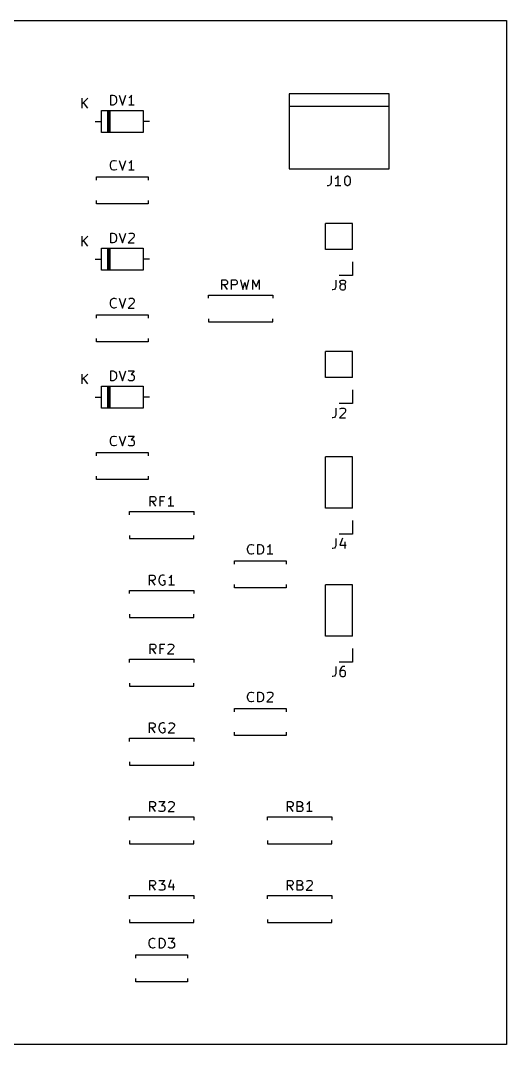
# Model space of a CAD drawing. Extents: x 20 to 124, y -124 to -20.
# Drawn here: x 74.7 to 124, y -124 to -20 of the extents above; entities that cross this region are included whole.
import ezdxf

# ---------------------------------------------------------------- set-up
doc = ezdxf.new("R2010")
doc.units = 0
doc.layers.add('LYELLOW', color=51, linetype='CONTINUOUS')
doc.layers.add('WHITE', color=7, linetype='CONTINUOUS')

msp = doc.modelspace()

# ---------------------------------------------------------------- linework, layer by layer
at = {"layer": 'LYELLOW', "linetype": 'CONTINUOUS'}
for p, q in [((80.928095, -28.904819), (80.928095, -27.904819)), ((81.499523, -27.904819), (80.928095, -28.476247)), ((83.833333, -28.584819), (83.833333, -27.584819)), ((83.833333, -27.584819), (84.071428, -27.584819)), ((84.071428, -27.584819), (84.214285, -27.632438)), ((84.214285, -27.632438), (84.309523, -27.727676)), ((84.309523, -27.727676), (84.357142, -27.822914)), ((84.357142, -27.822914), (84.404761, -28.01339)), ((84.404761, -28.01339), (84.404761, -28.156247)), ((84.690476, -27.584819), (85.023809, -28.584819)), ((85.023809, -28.584819), (85.357142, -27.584819)), ((85.738095, -27.822914), (85.642857, -27.870533)), ((85.833333, -27.727676), (85.738095, -27.822914)), ((85.928571, -27.584819), (85.833333, -27.727676)), ((85.928571, -28.584819), (85.928571, -27.584819)), ((101.92, -27.44), (101.92, -35.06)), ((112.08, -27.44), (101.92, -27.44)), ((112.08, -35.06), (112.08, -27.44)), ((81.499523, -28.904819), (81.070952, -28.33339)), ((84.071428, -28.584819), (83.833333, -28.584819)), ((84.214285, -28.5372), (84.071428, -28.584819)), ((84.309523, -28.441961), (84.214285, -28.5372)), ((84.357142, -28.346723), (84.309523, -28.441961)), ((84.404761, -28.156247), (84.357142, -28.346723)), ((86.214285, -28.584819), (85.642857, -28.584819)), ((101.92, -28.71), (112.08, -28.71)), ((82.88, -29.13), (87.12, -29.13)), ((82.88, -31.37), (82.88, -29.13)), ((83.48, -29.13), (83.48, -31.37)), ((83.6, -29.13), (83.6, -31.37)), ((83.72, -29.13), (83.72, -31.37)), ((87.12, -29.13), (87.12, -31.37)), ((82.23, -30.25), (82.88, -30.25)), ((87.77, -30.25), (87.12, -30.25)), ((87.12, -31.37), (82.88, -31.37)), ((83.880952, -34.347676), (83.97619, -34.252438)), ((83.97619, -34.252438), (84.119047, -34.204819)), ((84.119047, -34.204819), (84.214285, -34.204819)), ((84.214285, -34.204819), (84.357142, -34.252438)), ((84.357142, -34.252438), (84.404761, -34.300057)), ((84.690476, -34.204819), (85.023809, -35.204819)), ((85.023809, -35.204819), (85.357142, -34.204819)), ((85.928571, -34.204819), (85.833333, -34.347676)), ((85.928571, -35.204819), (85.928571, -34.204819)), ((83.785714, -34.63339), (83.833333, -34.442914)), ((83.785714, -34.776247), (83.785714, -34.63339)), ((83.833333, -34.966723), (83.785714, -34.776247)), ((83.833333, -34.442914), (83.880952, -34.347676)), ((83.880952, -35.061961), (83.833333, -34.966723)), ((83.97619, -35.1572), (83.880952, -35.061961)), ((84.119047, -35.204819), (83.97619, -35.1572)), ((84.214285, -35.204819), (84.119047, -35.204819)), ((84.357142, -35.1572), (84.214285, -35.204819)), ((84.404761, -35.10958), (84.357142, -35.1572)), ((85.738095, -34.442914), (85.642857, -34.490533)), ((86.214285, -35.204819), (85.642857, -35.204819)), ((85.833333, -34.347676), (85.738095, -34.442914)), ((101.92, -35.06), (112.08, -35.06)), ((82.38, -35.88), (87.62, -35.88)), ((82.38, -36.217), (82.38, -35.88)), ((87.62, -35.88), (87.62, -36.217)), ((106.190476, -35.784819), (106.190476, -36.499104)), ((106.714286, -36.022914), (106.619048, -36.070533)), ((106.809524, -35.927676), (106.714286, -36.022914)), ((106.904762, -35.784819), (106.809524, -35.927676)), ((106.904762, -36.784819), (106.904762, -35.784819)), ((107.571429, -36.165771), (107.619048, -35.975295)), ((107.571429, -36.403866), (107.571429, -36.165771)), ((107.619048, -35.975295), (107.666667, -35.880057)), ((107.666667, -35.880057), (107.714286, -35.832438)), ((107.714286, -35.832438), (107.809524, -35.784819)), ((107.809524, -35.784819), (107.904762, -35.784819)), ((107.904762, -35.784819), (108, -35.832438)), ((108, -35.832438), (108.047619, -35.880057)), ((108.047619, -35.880057), (108.095238, -35.975295)), ((108.095238, -35.975295), (108.142857, -36.165771)), ((108.142857, -36.165771), (108.142857, -36.403866)), ((105.904762, -36.784819), (105.809524, -36.784819)), ((106.047619, -36.7372), (105.904762, -36.784819)), ((106.142857, -36.641961), (106.047619, -36.7372)), ((106.190476, -36.499104), (106.142857, -36.641961)), ((107.190476, -36.784819), (106.619048, -36.784819)), ((107.619048, -36.594342), (107.571429, -36.403866)), ((107.666667, -36.68958), (107.619048, -36.594342)), ((107.714286, -36.7372), (107.666667, -36.68958)), ((107.809524, -36.784819), (107.714286, -36.7372)), ((107.904762, -36.784819), (107.809524, -36.784819)), ((108, -36.7372), (107.904762, -36.784819)), ((108.047619, -36.68958), (108, -36.7372)), ((108.095238, -36.594342), (108.047619, -36.68958)), ((108.142857, -36.403866), (108.095238, -36.594342)), ((82.38, -38.62), (82.38, -38.283)), ((87.62, -38.283), (87.62, -38.62)), ((87.62, -38.62), (82.38, -38.62)), ((83.833333, -42.584819), (83.833333, -41.584819)), ((83.833333, -41.584819), (84.071428, -41.584819)), ((84.071428, -41.584819), (84.214285, -41.632438)), ((84.690476, -41.584819), (85.023809, -42.584819)), ((85.023809, -42.584819), (85.357142, -41.584819)), ((85.690476, -41.632438), (85.785714, -41.584819)), ((85.785714, -41.584819), (86.023809, -41.584819)), ((86.023809, -41.584819), (86.119047, -41.632438)), ((105.62, -43.255), (105.62, -40.605)), ((108.38, -40.605), (105.62, -40.605)), ((108.38, -43.255), (108.38, -40.605)), ((80.928095, -42.904819), (80.928095, -41.904819)), ((81.499523, -41.904819), (80.928095, -42.476247)), ((81.499523, -42.904819), (81.070952, -42.33339)), ((84.071428, -42.584819), (83.833333, -42.584819)), ((84.214285, -42.5372), (84.071428, -42.584819)), ((84.214285, -41.632438), (84.309523, -41.727676)), ((84.309523, -42.441961), (84.214285, -42.5372)), ((84.309523, -41.727676), (84.357142, -41.822914)), ((84.357142, -42.346723), (84.309523, -42.441961)), ((84.357142, -41.822914), (84.404761, -42.01339)), ((84.404761, -42.156247), (84.357142, -42.346723)), ((84.404761, -42.01339), (84.404761, -42.156247)), ((86.166666, -42.01339), (85.595238, -42.584819)), ((85.595238, -42.584819), (86.214285, -42.584819)), ((85.642857, -41.680057), (85.690476, -41.632438)), ((86.119047, -41.632438), (86.166666, -41.680057)), ((86.166666, -41.680057), (86.214285, -41.775295)), ((86.214285, -41.870533), (86.166666, -42.01339)), ((86.214285, -41.775295), (86.214285, -41.870533)), ((82.88, -43.13), (87.12, -43.13)), ((82.88, -45.37), (82.88, -43.13)), ((83.48, -43.13), (83.48, -45.37)), ((83.6, -43.13), (83.6, -45.37)), ((83.72, -43.13), (83.72, -45.37)), ((87.12, -43.13), (87.12, -45.37)), ((108.38, -43.255), (105.62, -43.255)), ((82.23, -44.25), (82.88, -44.25)), ((87.77, -44.25), (87.12, -44.25)), ((108.38, -44.525), (108.38, -45.905)), ((87.12, -45.37), (82.88, -45.37)), ((95.095238, -47.334819), (95.095238, -46.334819)), ((95.095238, -46.334819), (95.47619, -46.334819)), ((95.47619, -46.334819), (95.571428, -46.382438)), ((95.571428, -46.382438), (95.619047, -46.430057)), ((95.619047, -46.76339), (95.571428, -46.811009)), ((95.619047, -46.430057), (95.666666, -46.525295)), ((95.666666, -46.668152), (95.619047, -46.76339)), ((95.666666, -46.525295), (95.666666, -46.668152)), ((96.095238, -47.334819), (96.095238, -46.334819)), ((96.095238, -46.334819), (96.47619, -46.334819)), ((96.47619, -46.334819), (96.571428, -46.382438)), ((96.571428, -46.382438), (96.619047, -46.430057)), ((96.619047, -46.76339), (96.571428, -46.811009)), ((96.619047, -46.430057), (96.666666, -46.525295)), ((96.666666, -46.668152), (96.619047, -46.76339)), ((96.666666, -46.525295), (96.666666, -46.668152)), ((97, -46.334819), (97.238095, -47.334819)), ((97.238095, -47.334819), (97.428571, -46.620533)), ((97.428571, -46.620533), (97.619047, -47.334819)), ((97.619047, -47.334819), (97.857143, -46.334819)), ((98.238095, -47.334819), (98.238095, -46.334819)), ((98.238095, -46.334819), (98.571428, -47.049104)), ((98.571428, -47.049104), (98.904761, -46.334819)), ((98.904761, -46.334819), (98.904761, -47.334819)), ((106.666666, -46.359819), (106.666666, -47.074104)), ((108.38, -45.905), (107, -45.905)), ((107.095238, -46.550295), (107.142857, -46.455057)), ((107.095238, -46.597914), (107.095238, -46.550295)), ((107.142857, -46.693152), (107.095238, -46.597914)), ((107.142857, -46.455057), (107.190476, -46.407438)), ((107.190476, -46.740771), (107.142857, -46.693152)), ((107.190476, -46.407438), (107.285714, -46.359819)), ((107.285714, -46.78839), (107.190476, -46.740771)), ((107.285714, -46.78839), (107.190476, -46.836009)), ((107.285714, -46.359819), (107.47619, -46.359819)), ((107.47619, -46.78839), (107.285714, -46.78839)), ((107.47619, -46.359819), (107.571428, -46.407438)), ((107.571428, -46.740771), (107.47619, -46.78839)), ((107.571428, -46.836009), (107.47619, -46.78839)), ((107.571428, -46.407438), (107.619047, -46.455057)), ((107.619047, -46.693152), (107.571428, -46.740771)), ((107.619047, -46.455057), (107.666666, -46.550295)), ((107.666666, -46.597914), (107.619047, -46.693152)), ((107.666666, -46.550295), (107.666666, -46.597914)), ((95.47619, -46.858628), (95.095238, -46.858628)), ((95.666666, -47.334819), (95.333333, -46.858628)), ((95.571428, -46.811009), (95.47619, -46.858628)), ((96.47619, -46.858628), (96.095238, -46.858628)), ((96.571428, -46.811009), (96.47619, -46.858628)), ((106.380952, -47.359819), (106.285714, -47.359819)), ((106.523809, -47.3122), (106.380952, -47.359819)), ((106.619047, -47.216961), (106.523809, -47.3122)), ((106.666666, -47.074104), (106.619047, -47.216961)), ((107.142857, -46.883628), (107.095238, -46.978866)), ((107.095238, -46.978866), (107.095238, -47.169342)), ((107.095238, -47.169342), (107.142857, -47.26458)), ((107.190476, -46.836009), (107.142857, -46.883628)), ((107.142857, -47.26458), (107.190476, -47.3122)), ((107.190476, -47.3122), (107.285714, -47.359819)), ((107.285714, -47.359819), (107.47619, -47.359819)), ((107.47619, -47.359819), (107.571428, -47.3122)), ((107.619047, -46.883628), (107.571428, -46.836009)), ((107.571428, -47.3122), (107.619047, -47.26458)), ((107.666666, -46.978866), (107.619047, -46.883628)), ((107.619047, -47.26458), (107.666666, -47.169342)), ((107.666666, -47.169342), (107.666666, -46.978866)), ((83.785714, -48.63339), (83.833333, -48.442914)), ((83.785714, -48.776247), (83.785714, -48.63339)), ((83.833333, -48.966723), (83.785714, -48.776247)), ((83.833333, -48.442914), (83.880952, -48.347676)), ((83.880952, -48.347676), (83.97619, -48.252438)), ((83.97619, -48.252438), (84.119047, -48.204819)), ((84.119047, -48.204819), (84.214285, -48.204819)), ((84.214285, -48.204819), (84.357142, -48.252438)), ((84.357142, -48.252438), (84.404761, -48.300057)), ((84.690476, -48.204819), (85.023809, -49.204819)), ((85.023809, -49.204819), (85.357142, -48.204819)), ((86.166666, -48.63339), (85.595238, -49.204819)), ((85.642857, -48.300057), (85.690476, -48.252438)), ((85.690476, -48.252438), (85.785714, -48.204819)), ((85.785714, -48.204819), (86.023809, -48.204819)), ((86.023809, -48.204819), (86.119047, -48.252438)), ((86.119047, -48.252438), (86.166666, -48.300057)), ((86.166666, -48.300057), (86.214285, -48.395295)), ((86.214285, -48.490533), (86.166666, -48.63339)), ((86.214285, -48.395295), (86.214285, -48.490533)), ((93.73, -47.88), (100.27, -47.88)), ((93.73, -48.21), (93.73, -47.88)), ((100.27, -47.88), (100.27, -48.21)), ((82.38, -49.88), (87.62, -49.88)), ((82.38, -50.217), (82.38, -49.88)), ((83.880952, -49.061961), (83.833333, -48.966723)), ((83.97619, -49.1572), (83.880952, -49.061961)), ((84.119047, -49.204819), (83.97619, -49.1572)), ((84.214285, -49.204819), (84.119047, -49.204819)), ((84.357142, -49.1572), (84.214285, -49.204819)), ((84.404761, -49.10958), (84.357142, -49.1572)), ((85.595238, -49.204819), (86.214285, -49.204819)), ((87.62, -49.88), (87.62, -50.217)), ((93.73, -50.29), (93.73, -50.62)), ((93.73, -50.62), (100.27, -50.62)), ((100.27, -50.62), (100.27, -50.29)), ((82.38, -52.62), (82.38, -52.283)), ((87.62, -52.62), (82.38, -52.62)), ((87.62, -52.283), (87.62, -52.62)), ((105.62, -56.255), (105.62, -53.605)), ((108.38, -53.605), (105.62, -53.605)), ((108.38, -56.255), (108.38, -53.605)), ((80.928095, -56.904819), (80.928095, -55.904819)), ((81.499523, -55.904819), (80.928095, -56.476247)), ((83.833333, -56.584819), (83.833333, -55.584819)), ((83.833333, -55.584819), (84.071428, -55.584819)), ((84.071428, -55.584819), (84.214285, -55.632438)), ((84.214285, -55.632438), (84.309523, -55.727676)), ((84.309523, -55.727676), (84.357142, -55.822914)), ((84.357142, -55.822914), (84.404761, -56.01339)), ((84.404761, -56.156247), (84.357142, -56.346723)), ((84.404761, -56.01339), (84.404761, -56.156247)), ((84.690476, -55.584819), (85.023809, -56.584819)), ((85.023809, -56.584819), (85.357142, -55.584819)), ((85.595238, -55.584819), (86.214285, -55.584819)), ((86.214285, -55.584819), (85.880952, -55.965771)), ((85.880952, -55.965771), (86.023809, -55.965771)), ((86.023809, -55.965771), (86.119047, -56.01339)), ((86.119047, -56.01339), (86.166666, -56.061009)), ((86.166666, -56.061009), (86.214285, -56.156247)), ((86.214285, -56.156247), (86.214285, -56.394342)), ((81.499523, -56.904819), (81.070952, -56.33339)), ((82.88, -57.13), (87.12, -57.13)), ((82.88, -59.37), (82.88, -57.13)), ((83.48, -57.13), (83.48, -59.37)), ((83.6, -57.13), (83.6, -59.37)), ((83.72, -57.13), (83.72, -59.37)), ((84.071428, -56.584819), (83.833333, -56.584819)), ((84.214285, -56.5372), (84.071428, -56.584819)), ((84.309523, -56.441961), (84.214285, -56.5372)), ((84.357142, -56.346723), (84.309523, -56.441961)), ((85.642857, -56.5372), (85.595238, -56.48958)), ((85.738095, -56.584819), (85.642857, -56.5372)), ((86.023809, -56.584819), (85.738095, -56.584819)), ((86.119047, -56.5372), (86.023809, -56.584819)), ((86.166666, -56.48958), (86.119047, -56.5372)), ((86.214285, -56.394342), (86.166666, -56.48958)), ((87.12, -57.13), (87.12, -59.37)), ((108.38, -56.255), (105.62, -56.255)), ((108.38, -57.525), (108.38, -58.905)), ((82.23, -58.25), (82.88, -58.25)), ((87.77, -58.25), (87.12, -58.25)), ((108.38, -58.905), (107, -58.905)), ((87.12, -59.37), (82.88, -59.37)), ((106.523809, -60.3122), (106.380952, -60.359819)), ((106.619047, -60.216961), (106.523809, -60.3122)), ((106.666666, -60.074104), (106.619047, -60.216961)), ((106.666666, -59.359819), (106.666666, -60.074104)), ((107.619047, -59.78839), (107.047619, -60.359819)), ((107.095238, -59.455057), (107.142857, -59.407438)), ((107.142857, -59.407438), (107.238095, -59.359819)), ((107.238095, -59.359819), (107.47619, -59.359819)), ((107.47619, -59.359819), (107.571428, -59.407438)), ((107.571428, -59.407438), (107.619047, -59.455057)), ((107.619047, -59.455057), (107.666666, -59.550295)), ((107.666666, -59.645533), (107.619047, -59.78839)), ((107.666666, -59.550295), (107.666666, -59.645533)), ((106.380952, -60.359819), (106.285714, -60.359819)), ((107.047619, -60.359819), (107.666666, -60.359819)), ((83.833333, -62.442914), (83.880952, -62.347676)), ((83.880952, -62.347676), (83.97619, -62.252438)), ((83.97619, -62.252438), (84.119047, -62.204819)), ((84.119047, -62.204819), (84.214285, -62.204819)), ((84.214285, -62.204819), (84.357142, -62.252438)), ((84.357142, -62.252438), (84.404761, -62.300057)), ((84.690476, -62.204819), (85.023809, -63.204819)), ((85.023809, -63.204819), (85.357142, -62.204819)), ((85.595238, -62.204819), (86.214285, -62.204819)), ((86.214285, -62.204819), (85.880952, -62.585771)), ((83.785714, -62.63339), (83.833333, -62.442914)), ((83.785714, -62.776247), (83.785714, -62.63339)), ((83.833333, -62.966723), (83.785714, -62.776247)), ((83.880952, -63.061961), (83.833333, -62.966723)), ((83.97619, -63.1572), (83.880952, -63.061961)), ((84.119047, -63.204819), (83.97619, -63.1572)), ((84.214285, -63.204819), (84.119047, -63.204819)), ((84.357142, -63.1572), (84.214285, -63.204819)), ((84.404761, -63.10958), (84.357142, -63.1572)), ((85.642857, -63.1572), (85.595238, -63.10958)), ((85.738095, -63.204819), (85.642857, -63.1572)), ((86.023809, -63.204819), (85.738095, -63.204819)), ((85.880952, -62.585771), (86.023809, -62.585771)), ((86.023809, -62.585771), (86.119047, -62.63339)), ((86.119047, -63.1572), (86.023809, -63.204819)), ((86.119047, -62.63339), (86.166666, -62.681009)), ((86.166666, -63.10958), (86.119047, -63.1572)), ((86.166666, -62.681009), (86.214285, -62.776247)), ((86.214285, -63.014342), (86.166666, -63.10958)), ((86.214285, -62.776247), (86.214285, -63.014342)), ((82.38, -63.88), (87.62, -63.88)), ((82.38, -64.217), (82.38, -63.88)), ((87.62, -63.88), (87.62, -64.217)), ((105.62, -69.52), (105.62, -64.33)), ((108.38, -64.33), (105.62, -64.33)), ((108.38, -69.52), (108.38, -64.33)), ((82.38, -66.62), (82.38, -66.283)), ((87.62, -66.283), (87.62, -66.62)), ((87.62, -66.62), (82.38, -66.62)), ((87.833333, -69.334819), (87.833333, -68.334819)), ((87.833333, -68.334819), (88.214285, -68.334819)), ((88.214285, -68.334819), (88.309523, -68.382438)), ((88.309523, -68.382438), (88.357142, -68.430057)), ((88.357142, -68.430057), (88.404761, -68.525295)), ((88.404761, -68.525295), (88.404761, -68.668152)), ((88.833333, -69.334819), (88.833333, -68.334819)), ((88.833333, -68.334819), (89.309523, -68.334819)), ((89.738095, -68.572914), (89.642857, -68.620533)), ((89.833333, -68.477676), (89.738095, -68.572914)), ((89.928571, -68.334819), (89.833333, -68.477676)), ((89.928571, -69.334819), (89.928571, -68.334819)), ((88.214285, -68.858628), (87.833333, -68.858628)), ((88.404761, -69.334819), (88.071428, -68.858628)), ((88.309523, -68.811009), (88.214285, -68.858628)), ((88.357142, -68.76339), (88.309523, -68.811009)), ((88.404761, -68.668152), (88.357142, -68.76339)), ((89.166666, -68.811009), (88.833333, -68.811009)), ((90.214285, -69.334819), (89.642857, -69.334819)), ((108.38, -69.52), (105.62, -69.52)), ((85.73, -69.88), (92.27, -69.88)), ((85.73, -70.21), (85.73, -69.88)), ((92.27, -69.88), (92.27, -70.21)), ((108.38, -70.79), (108.38, -72.17)), ((85.73, -72.29), (85.73, -72.62)), ((85.73, -72.62), (92.27, -72.62)), ((92.27, -72.62), (92.27, -72.29)), ((106.666666, -72.624819), (106.666666, -73.339104)), ((108.38, -72.17), (107, -72.17)), ((107.333333, -72.5772), (107.095238, -73.291485)), ((97.714286, -73.63339), (97.761905, -73.442914)), ((97.714286, -73.776247), (97.714286, -73.63339)), ((97.761905, -73.966723), (97.714286, -73.776247)), ((97.761905, -73.442914), (97.809524, -73.347676)), ((97.809524, -73.347676), (97.904762, -73.252438)), ((97.904762, -73.252438), (98.047619, -73.204819)), ((98.047619, -73.204819), (98.142857, -73.204819)), ((98.142857, -73.204819), (98.285714, -73.252438)), ((98.285714, -73.252438), (98.333333, -73.300057)), ((98.761905, -74.204819), (98.761905, -73.204819)), ((98.761905, -73.204819), (99, -73.204819)), ((99, -73.204819), (99.142857, -73.252438)), ((99.142857, -73.252438), (99.238095, -73.347676)), ((99.238095, -73.347676), (99.285714, -73.442914)), ((99.285714, -73.442914), (99.333333, -73.63339)), ((99.333333, -73.776247), (99.285714, -73.966723)), ((99.333333, -73.63339), (99.333333, -73.776247)), ((99.809524, -73.442914), (99.714286, -73.490533)), ((99.904762, -73.347676), (99.809524, -73.442914)), ((100, -73.204819), (99.904762, -73.347676)), ((100, -74.204819), (100, -73.204819)), ((106.380952, -73.624819), (106.285714, -73.624819)), ((106.523809, -73.5772), (106.380952, -73.624819)), ((106.619047, -73.481961), (106.523809, -73.5772)), ((106.666666, -73.339104), (106.619047, -73.481961)), ((107.095238, -73.291485), (107.714285, -73.291485)), ((107.571428, -72.958152), (107.571428, -73.624819)), ((96.38, -74.88), (101.62, -74.88)), ((96.38, -75.217), (96.38, -74.88)), ((97.809524, -74.061961), (97.761905, -73.966723)), ((97.904762, -74.1572), (97.809524, -74.061961)), ((98.047619, -74.204819), (97.904762, -74.1572)), ((98.142857, -74.204819), (98.047619, -74.204819)), ((98.285714, -74.1572), (98.142857, -74.204819)), ((98.333333, -74.10958), (98.285714, -74.1572)), ((99, -74.204819), (98.761905, -74.204819)), ((99.142857, -74.1572), (99, -74.204819)), ((99.238095, -74.061961), (99.142857, -74.1572)), ((99.285714, -73.966723), (99.238095, -74.061961)), ((100.285714, -74.204819), (99.714286, -74.204819)), ((101.62, -74.88), (101.62, -75.217)), ((87.761905, -77.334819), (87.761905, -76.334819)), ((87.761905, -76.334819), (88.142857, -76.334819)), ((88.142857, -76.858628), (87.761905, -76.858628)), ((88.333333, -77.334819), (88, -76.858628)), ((88.142857, -76.334819), (88.238095, -76.382438)), ((88.238095, -76.811009), (88.142857, -76.858628)), ((88.238095, -76.382438), (88.285714, -76.430057)), ((88.285714, -76.76339), (88.238095, -76.811009)), ((88.285714, -76.430057), (88.333333, -76.525295)), ((88.333333, -76.668152), (88.285714, -76.76339)), ((88.333333, -76.525295), (88.333333, -76.668152)), ((88.761905, -76.572914), (88.714286, -76.76339)), ((88.714286, -76.76339), (88.714286, -76.906247)), ((88.714286, -76.906247), (88.761905, -77.096723)), ((88.809524, -76.477676), (88.761905, -76.572914)), ((88.904762, -76.382438), (88.809524, -76.477676)), ((89.047619, -76.334819), (88.904762, -76.382438)), ((89.190476, -76.334819), (89.047619, -76.334819)), ((89.333333, -76.906247), (89.142857, -76.906247)), ((89.285714, -76.382438), (89.190476, -76.334819)), ((89.333333, -77.23958), (89.333333, -76.906247)), ((89.809524, -76.572914), (89.714286, -76.620533)), ((89.904762, -76.477676), (89.809524, -76.572914)), ((90, -76.334819), (89.904762, -76.477676)), ((90, -77.334819), (90, -76.334819)), ((85.73, -77.88), (92.27, -77.88)), ((85.73, -78.21), (85.73, -77.88)), ((88.761905, -77.096723), (88.809524, -77.191961)), ((88.809524, -77.191961), (88.904762, -77.2872)), ((88.904762, -77.2872), (89.047619, -77.334819)), ((89.047619, -77.334819), (89.142857, -77.334819)), ((89.142857, -77.334819), (89.285714, -77.2872)), ((89.285714, -77.2872), (89.333333, -77.23958)), ((90.285714, -77.334819), (89.714286, -77.334819)), ((92.27, -77.88), (92.27, -78.21)), ((96.38, -77.62), (96.38, -77.283)), ((101.62, -77.62), (96.38, -77.62)), ((101.62, -77.283), (101.62, -77.62)), ((105.62, -82.52), (105.62, -77.33)), ((108.38, -77.33), (105.62, -77.33)), ((108.38, -82.52), (108.38, -77.33)), ((85.73, -80.29), (85.73, -80.62)), ((85.73, -80.62), (92.27, -80.62)), ((92.27, -80.62), (92.27, -80.29)), ((108.38, -82.52), (105.62, -82.52)), ((87.833333, -84.334819), (87.833333, -83.334819)), ((87.833333, -83.334819), (88.214285, -83.334819)), ((88.214285, -83.858628), (87.833333, -83.858628)), ((88.404761, -84.334819), (88.071428, -83.858628)), ((88.214285, -83.334819), (88.309523, -83.382438)), ((88.309523, -83.811009), (88.214285, -83.858628)), ((88.309523, -83.382438), (88.357142, -83.430057)), ((88.357142, -83.76339), (88.309523, -83.811009)), ((88.357142, -83.430057), (88.404761, -83.525295)), ((88.404761, -83.668152), (88.357142, -83.76339)), ((88.404761, -83.525295), (88.404761, -83.668152)), ((88.833333, -84.334819), (88.833333, -83.334819)), ((88.833333, -83.334819), (89.309523, -83.334819)), ((89.166666, -83.811009), (88.833333, -83.811009)), ((90.166666, -83.76339), (89.595238, -84.334819)), ((89.642857, -83.430057), (89.690476, -83.382438)), ((89.690476, -83.382438), (89.785714, -83.334819)), ((89.785714, -83.334819), (90.023809, -83.334819)), ((90.023809, -83.334819), (90.119047, -83.382438)), ((90.119047, -83.382438), (90.166666, -83.430057)), ((90.166666, -83.430057), (90.214285, -83.525295)), ((90.214285, -83.620533), (90.166666, -83.76339)), ((90.214285, -83.525295), (90.214285, -83.620533)), ((108.38, -83.79), (108.38, -85.17)), ((85.73, -84.88), (92.27, -84.88)), ((85.73, -85.21), (85.73, -84.88)), ((89.595238, -84.334819), (90.214285, -84.334819)), ((92.27, -84.88), (92.27, -85.21)), ((108.38, -85.17), (107, -85.17)), ((106.666666, -85.624819), (106.666666, -86.339104)), ((107.142857, -85.862914), (107.095238, -86.05339)), ((107.095238, -86.05339), (107.095238, -86.434342)), ((107.142857, -86.101009), (107.095238, -86.196247)), ((107.238095, -85.720057), (107.142857, -85.862914)), ((107.190476, -86.05339), (107.142857, -86.101009)), ((107.285714, -86.005771), (107.190476, -86.05339)), ((107.285714, -85.672438), (107.238095, -85.720057)), ((107.380952, -85.624819), (107.285714, -85.672438)), ((107.47619, -86.005771), (107.285714, -86.005771)), ((107.571428, -85.624819), (107.380952, -85.624819)), ((107.571428, -86.05339), (107.47619, -86.005771)), ((107.619047, -86.101009), (107.571428, -86.05339)), ((107.666666, -86.196247), (107.619047, -86.101009)), ((107.666666, -86.434342), (107.666666, -86.196247)), ((85.73, -87.29), (85.73, -87.62)), ((92.27, -87.62), (92.27, -87.29)), ((106.380952, -86.624819), (106.285714, -86.624819)), ((106.523809, -86.5772), (106.380952, -86.624819)), ((106.619047, -86.481961), (106.523809, -86.5772)), ((106.666666, -86.339104), (106.619047, -86.481961)), ((107.095238, -86.434342), (107.142857, -86.52958)), ((107.142857, -86.52958), (107.190476, -86.5772)), ((107.190476, -86.5772), (107.285714, -86.624819)), ((107.285714, -86.624819), (107.47619, -86.624819)), ((107.47619, -86.624819), (107.571428, -86.5772)), ((107.571428, -86.5772), (107.619047, -86.52958)), ((107.619047, -86.52958), (107.666666, -86.434342)), ((85.73, -87.62), (92.27, -87.62)), ((97.761905, -88.442914), (97.809524, -88.347676)), ((97.809524, -88.347676), (97.904762, -88.252438)), ((97.904762, -88.252438), (98.047619, -88.204819)), ((98.047619, -88.204819), (98.142857, -88.204819)), ((98.142857, -88.204819), (98.285714, -88.252438)), ((98.285714, -88.252438), (98.333333, -88.300057)), ((98.761905, -89.204819), (98.761905, -88.204819)), ((98.761905, -88.204819), (99, -88.204819)), ((99, -88.204819), (99.142857, -88.252438)), ((99.142857, -88.252438), (99.238095, -88.347676)), ((99.238095, -88.347676), (99.285714, -88.442914)), ((99.714286, -88.300057), (99.761905, -88.252438)), ((99.761905, -88.252438), (99.857143, -88.204819)), ((99.857143, -88.204819), (100.095238, -88.204819)), ((100.095238, -88.204819), (100.190476, -88.252438)), ((100.190476, -88.252438), (100.238095, -88.300057)), ((100.238095, -88.300057), (100.285714, -88.395295)), ((100.285714, -88.395295), (100.285714, -88.490533)), ((97.714286, -88.63339), (97.761905, -88.442914)), ((97.714286, -88.776247), (97.714286, -88.63339)), ((97.761905, -88.966723), (97.714286, -88.776247)), ((97.809524, -89.061961), (97.761905, -88.966723)), ((97.904762, -89.1572), (97.809524, -89.061961)), ((98.047619, -89.204819), (97.904762, -89.1572)), ((98.142857, -89.204819), (98.047619, -89.204819)), ((98.285714, -89.1572), (98.142857, -89.204819)), ((98.333333, -89.10958), (98.285714, -89.1572)), ((99, -89.204819), (98.761905, -89.204819)), ((99.142857, -89.1572), (99, -89.204819)), ((99.238095, -89.061961), (99.142857, -89.1572)), ((99.285714, -88.966723), (99.238095, -89.061961)), ((99.285714, -88.442914), (99.333333, -88.63339)), ((99.333333, -88.776247), (99.285714, -88.966723)), ((99.333333, -88.63339), (99.333333, -88.776247)), ((100.238095, -88.63339), (99.666667, -89.204819)), ((99.666667, -89.204819), (100.285714, -89.204819)), ((100.285714, -88.490533), (100.238095, -88.63339)), ((96.38, -89.88), (101.62, -89.88)), ((96.38, -90.217), (96.38, -89.88)), ((101.62, -89.88), (101.62, -90.217)), ((87.761905, -92.334819), (87.761905, -91.334819)), ((87.761905, -91.334819), (88.142857, -91.334819)), ((88.142857, -91.334819), (88.238095, -91.382438)), ((88.238095, -91.382438), (88.285714, -91.430057)), ((88.285714, -91.430057), (88.333333, -91.525295)), ((88.809524, -91.477676), (88.761905, -91.572914)), ((88.904762, -91.382438), (88.809524, -91.477676)), ((89.047619, -91.334819), (88.904762, -91.382438)), ((89.190476, -91.334819), (89.047619, -91.334819)), ((89.285714, -91.382438), (89.190476, -91.334819)), ((89.714286, -91.430057), (89.761905, -91.382438)), ((89.761905, -91.382438), (89.857143, -91.334819)), ((89.857143, -91.334819), (90.095238, -91.334819)), ((90.095238, -91.334819), (90.190476, -91.382438)), ((90.190476, -91.382438), (90.238095, -91.430057)), ((90.238095, -91.430057), (90.285714, -91.525295)), ((88.142857, -91.858628), (87.761905, -91.858628)), ((88.333333, -92.334819), (88, -91.858628)), ((88.238095, -91.811009), (88.142857, -91.858628)), ((88.285714, -91.76339), (88.238095, -91.811009)), ((88.333333, -91.668152), (88.285714, -91.76339)), ((88.333333, -91.525295), (88.333333, -91.668152)), ((88.761905, -91.572914), (88.714286, -91.76339)), ((88.714286, -91.76339), (88.714286, -91.906247)), ((88.714286, -91.906247), (88.761905, -92.096723)), ((88.761905, -92.096723), (88.809524, -92.191961)), ((88.809524, -92.191961), (88.904762, -92.2872)), ((88.904762, -92.2872), (89.047619, -92.334819)), ((89.047619, -92.334819), (89.142857, -92.334819)), ((89.333333, -91.906247), (89.142857, -91.906247)), ((89.142857, -92.334819), (89.285714, -92.2872)), ((89.285714, -92.2872), (89.333333, -92.23958)), ((89.333333, -92.23958), (89.333333, -91.906247)), ((90.238095, -91.76339), (89.666667, -92.334819)), ((89.666667, -92.334819), (90.285714, -92.334819)), ((90.285714, -91.620533), (90.238095, -91.76339)), ((90.285714, -91.525295), (90.285714, -91.620533)), ((96.38, -92.62), (96.38, -92.283)), ((101.62, -92.283), (101.62, -92.62)), ((85.73, -92.88), (92.27, -92.88)), ((85.73, -93.21), (85.73, -92.88)), ((92.27, -92.88), (92.27, -93.21)), ((101.62, -92.62), (96.38, -92.62)), ((85.73, -95.29), (85.73, -95.62)), ((85.73, -95.62), (92.27, -95.62)), ((92.27, -95.62), (92.27, -95.29)), ((87.785714, -100.334819), (87.785714, -99.334819)), ((87.785714, -99.334819), (88.166666, -99.334819)), ((88.166666, -99.334819), (88.261904, -99.382438)), ((88.261904, -99.811009), (88.166666, -99.858628)), ((88.261904, -99.382438), (88.309523, -99.430057)), ((88.309523, -99.76339), (88.261904, -99.811009)), ((88.309523, -99.430057), (88.357142, -99.525295)), ((88.357142, -99.668152), (88.309523, -99.76339)), ((88.357142, -99.525295), (88.357142, -99.668152)), ((88.690476, -99.334819), (89.309523, -99.334819)), ((89.309523, -99.334819), (88.97619, -99.715771)), ((88.97619, -99.715771), (89.119047, -99.715771)), ((89.119047, -99.715771), (89.214285, -99.76339)), ((89.214285, -99.76339), (89.261904, -99.811009)), ((89.261904, -99.811009), (89.309523, -99.906247)), ((90.214285, -99.76339), (89.642857, -100.334819)), ((89.690476, -99.430057), (89.738095, -99.382438)), ((89.738095, -99.382438), (89.833333, -99.334819)), ((89.833333, -99.334819), (90.071428, -99.334819)), ((90.071428, -99.334819), (90.166666, -99.382438)), ((90.166666, -99.382438), (90.214285, -99.430057)), ((90.214285, -99.430057), (90.261904, -99.525295)), ((90.261904, -99.620533), (90.214285, -99.76339)), ((90.261904, -99.525295), (90.261904, -99.620533)), ((101.761905, -100.334819), (101.761905, -99.334819)), ((101.761905, -99.334819), (102.142857, -99.334819)), ((102.142857, -99.334819), (102.238095, -99.382438)), ((102.238095, -99.811009), (102.142857, -99.858628)), ((102.238095, -99.382438), (102.285714, -99.430057)), ((102.285714, -99.76339), (102.238095, -99.811009)), ((102.285714, -99.430057), (102.333333, -99.525295)), ((102.333333, -99.668152), (102.285714, -99.76339)), ((102.333333, -99.525295), (102.333333, -99.668152)), ((102.761905, -100.334819), (102.761905, -99.334819)), ((102.761905, -99.334819), (103.095238, -99.334819)), ((103.095238, -99.811009), (102.761905, -99.811009)), ((103.095238, -99.334819), (103.190476, -99.382438)), ((103.190476, -99.76339), (103.095238, -99.811009)), ((103.095238, -99.811009), (103.238095, -99.858628)), ((103.190476, -99.382438), (103.238095, -99.430057)), ((103.238095, -99.715771), (103.190476, -99.76339)), ((103.238095, -99.430057), (103.285714, -99.525295)), ((103.285714, -99.620533), (103.238095, -99.715771)), ((103.285714, -99.525295), (103.285714, -99.620533)), ((103.809524, -99.572914), (103.714286, -99.620533)), ((103.904762, -99.477676), (103.809524, -99.572914)), ((104, -99.334819), (103.904762, -99.477676)), ((104, -100.334819), (104, -99.334819)), ((85.73, -100.88), (92.27, -100.88)), ((85.73, -101.21), (85.73, -100.88)), ((88.166666, -99.858628), (87.785714, -99.858628)), ((88.357142, -100.334819), (88.023809, -99.858628)), ((88.738095, -100.2872), (88.690476, -100.23958)), ((88.833333, -100.334819), (88.738095, -100.2872)), ((89.119047, -100.334819), (88.833333, -100.334819)), ((89.214285, -100.2872), (89.119047, -100.334819)), ((89.261904, -100.23958), (89.214285, -100.2872)), ((89.309523, -100.144342), (89.261904, -100.23958)), ((89.309523, -99.906247), (89.309523, -100.144342)), ((89.642857, -100.334819), (90.261904, -100.334819)), ((92.27, -100.88), (92.27, -101.21)), ((99.73, -100.88), (106.27, -100.88)), ((99.73, -101.21), (99.73, -100.88)), ((102.142857, -99.858628), (101.761905, -99.858628)), ((102.333333, -100.334819), (102, -99.858628)), ((103.142857, -100.334819), (102.761905, -100.334819)), ((103.238095, -100.2872), (103.142857, -100.334819)), ((103.238095, -99.858628), (103.285714, -99.906247)), ((103.285714, -100.23958), (103.238095, -100.2872)), ((103.285714, -99.906247), (103.333333, -100.001485)), ((103.333333, -100.144342), (103.285714, -100.23958)), ((103.333333, -100.001485), (103.333333, -100.144342)), ((104.285714, -100.334819), (103.714286, -100.334819)), ((106.27, -100.88), (106.27, -101.21)), ((85.73, -103.29), (85.73, -103.62)), ((85.73, -103.62), (92.27, -103.62)), ((92.27, -103.62), (92.27, -103.29)), ((99.73, -103.29), (99.73, -103.62)), ((99.73, -103.62), (106.27, -103.62)), ((106.27, -103.62), (106.27, -103.29)), ((87.785714, -108.334819), (87.785714, -107.334819)), ((87.785714, -107.334819), (88.166666, -107.334819)), ((88.166666, -107.858628), (87.785714, -107.858628)), ((88.357142, -108.334819), (88.023809, -107.858628)), ((88.166666, -107.334819), (88.261904, -107.382438)), ((88.261904, -107.811009), (88.166666, -107.858628)), ((88.261904, -107.382438), (88.309523, -107.430057)), ((88.309523, -107.76339), (88.261904, -107.811009)), ((88.309523, -107.430057), (88.357142, -107.525295)), ((88.357142, -107.668152), (88.309523, -107.76339)), ((88.357142, -107.525295), (88.357142, -107.668152)), ((88.690476, -107.334819), (89.309523, -107.334819)), ((89.309523, -107.334819), (88.97619, -107.715771)), ((88.97619, -107.715771), (89.119047, -107.715771)), ((89.119047, -107.715771), (89.214285, -107.76339)), ((89.214285, -107.76339), (89.261904, -107.811009)), ((89.261904, -107.811009), (89.309523, -107.906247)), ((89.309523, -108.144342), (89.261904, -108.23958)), ((89.309523, -107.906247), (89.309523, -108.144342)), ((89.928571, -107.2872), (89.690476, -108.001485)), ((89.690476, -108.001485), (90.309523, -108.001485)), ((90.166666, -107.668152), (90.166666, -108.334819)), ((101.761905, -108.334819), (101.761905, -107.334819)), ((101.761905, -107.334819), (102.142857, -107.334819)), ((102.142857, -107.858628), (101.761905, -107.858628)), ((102.333333, -108.334819), (102, -107.858628)), ((102.142857, -107.334819), (102.238095, -107.382438)), ((102.238095, -107.811009), (102.142857, -107.858628)), ((102.238095, -107.382438), (102.285714, -107.430057)), ((102.285714, -107.76339), (102.238095, -107.811009)), ((102.285714, -107.430057), (102.333333, -107.525295)), ((102.333333, -107.668152), (102.285714, -107.76339)), ((102.333333, -107.525295), (102.333333, -107.668152)), ((102.761905, -108.334819), (102.761905, -107.334819)), ((102.761905, -107.334819), (103.095238, -107.334819)), ((103.095238, -107.811009), (102.761905, -107.811009)), ((103.095238, -107.334819), (103.190476, -107.382438)), ((103.190476, -107.76339), (103.095238, -107.811009)), ((103.095238, -107.811009), (103.238095, -107.858628)), ((103.190476, -107.382438), (103.238095, -107.430057)), ((103.238095, -107.715771), (103.190476, -107.76339)), ((103.238095, -107.430057), (103.285714, -107.525295)), ((103.285714, -107.620533), (103.238095, -107.715771)), ((103.238095, -107.858628), (103.285714, -107.906247)), ((103.285714, -107.525295), (103.285714, -107.620533)), ((103.285714, -107.906247), (103.333333, -108.001485)), ((103.333333, -108.144342), (103.285714, -108.23958)), ((103.333333, -108.001485), (103.333333, -108.144342)), ((104.238095, -107.76339), (103.666667, -108.334819)), ((103.714286, -107.430057), (103.761905, -107.382438)), ((103.761905, -107.382438), (103.857143, -107.334819)), ((103.857143, -107.334819), (104.095238, -107.334819)), ((104.095238, -107.334819), (104.190476, -107.382438)), ((104.190476, -107.382438), (104.238095, -107.430057)), ((104.238095, -107.430057), (104.285714, -107.525295)), ((104.285714, -107.620533), (104.238095, -107.76339)), ((104.285714, -107.525295), (104.285714, -107.620533)), ((85.73, -108.88), (92.27, -108.88)), ((85.73, -109.21), (85.73, -108.88)), ((88.738095, -108.2872), (88.690476, -108.23958)), ((88.833333, -108.334819), (88.738095, -108.2872)), ((89.119047, -108.334819), (88.833333, -108.334819)), ((89.214285, -108.2872), (89.119047, -108.334819)), ((89.261904, -108.23958), (89.214285, -108.2872)), ((92.27, -108.88), (92.27, -109.21)), ((99.73, -108.88), (106.27, -108.88)), ((99.73, -109.21), (99.73, -108.88)), ((103.142857, -108.334819), (102.761905, -108.334819)), ((103.238095, -108.2872), (103.142857, -108.334819)), ((103.285714, -108.23958), (103.238095, -108.2872)), ((103.666667, -108.334819), (104.285714, -108.334819)), ((106.27, -108.88), (106.27, -109.21)), ((85.73, -111.29), (85.73, -111.62)), ((85.73, -111.62), (92.27, -111.62)), ((92.27, -111.62), (92.27, -111.29)), ((99.73, -111.29), (99.73, -111.62)), ((99.73, -111.62), (106.27, -111.62)), ((106.27, -111.62), (106.27, -111.29)), ((87.761905, -113.442914), (87.809524, -113.347676)), ((87.809524, -113.347676), (87.904762, -113.252438)), ((87.904762, -113.252438), (88.047619, -113.204819)), ((88.047619, -113.204819), (88.142857, -113.204819)), ((88.142857, -113.204819), (88.285714, -113.252438)), ((88.285714, -113.252438), (88.333333, -113.300057)), ((88.761905, -114.204819), (88.761905, -113.204819)), ((88.761905, -113.204819), (89, -113.204819)), ((89, -113.204819), (89.142857, -113.252438)), ((89.142857, -113.252438), (89.238095, -113.347676)), ((89.238095, -113.347676), (89.285714, -113.442914)), ((89.666667, -113.204819), (90.285714, -113.204819)), ((90.285714, -113.204819), (89.952381, -113.585771)), ((87.714286, -113.63339), (87.761905, -113.442914)), ((87.714286, -113.776247), (87.714286, -113.63339)), ((87.761905, -113.966723), (87.714286, -113.776247)), ((87.809524, -114.061961), (87.761905, -113.966723)), ((87.904762, -114.1572), (87.809524, -114.061961)), ((88.047619, -114.204819), (87.904762, -114.1572)), ((88.142857, -114.204819), (88.047619, -114.204819)), ((88.285714, -114.1572), (88.142857, -114.204819)), ((88.333333, -114.10958), (88.285714, -114.1572)), ((89, -114.204819), (88.761905, -114.204819)), ((89.142857, -114.1572), (89, -114.204819)), ((89.238095, -114.061961), (89.142857, -114.1572)), ((89.285714, -113.966723), (89.238095, -114.061961)), ((89.285714, -113.442914), (89.333333, -113.63339)), ((89.333333, -113.776247), (89.285714, -113.966723)), ((89.333333, -113.63339), (89.333333, -113.776247)), ((89.714286, -114.1572), (89.666667, -114.10958)), ((89.809524, -114.204819), (89.714286, -114.1572)), ((90.095238, -114.204819), (89.809524, -114.204819)), ((89.952381, -113.585771), (90.095238, -113.585771)), ((90.095238, -113.585771), (90.190476, -113.63339)), ((90.190476, -114.1572), (90.095238, -114.204819)), ((90.190476, -113.63339), (90.238095, -113.681009)), ((90.238095, -114.10958), (90.190476, -114.1572)), ((90.238095, -113.681009), (90.285714, -113.776247)), ((90.285714, -114.014342), (90.238095, -114.10958)), ((90.285714, -113.776247), (90.285714, -114.014342)), ((86.38, -114.88), (91.62, -114.88)), ((86.38, -115.217), (86.38, -114.88)), ((91.62, -114.88), (91.62, -115.217)), ((86.38, -117.62), (86.38, -117.283)), ((91.62, -117.283), (91.62, -117.62)), ((91.62, -117.62), (86.38, -117.62))]:
    msp.add_line(p, q, dxfattribs=at)
at = {"layer": 'WHITE', "linetype": 'CONTINUOUS'}
for p, q in [((20, -20), (124, -20)), ((124, -20), (124, -124)), ((124, -124), (20, -124))]:
    msp.add_line(p, q, dxfattribs=at)

doc.saveas('drawing.dxf')
